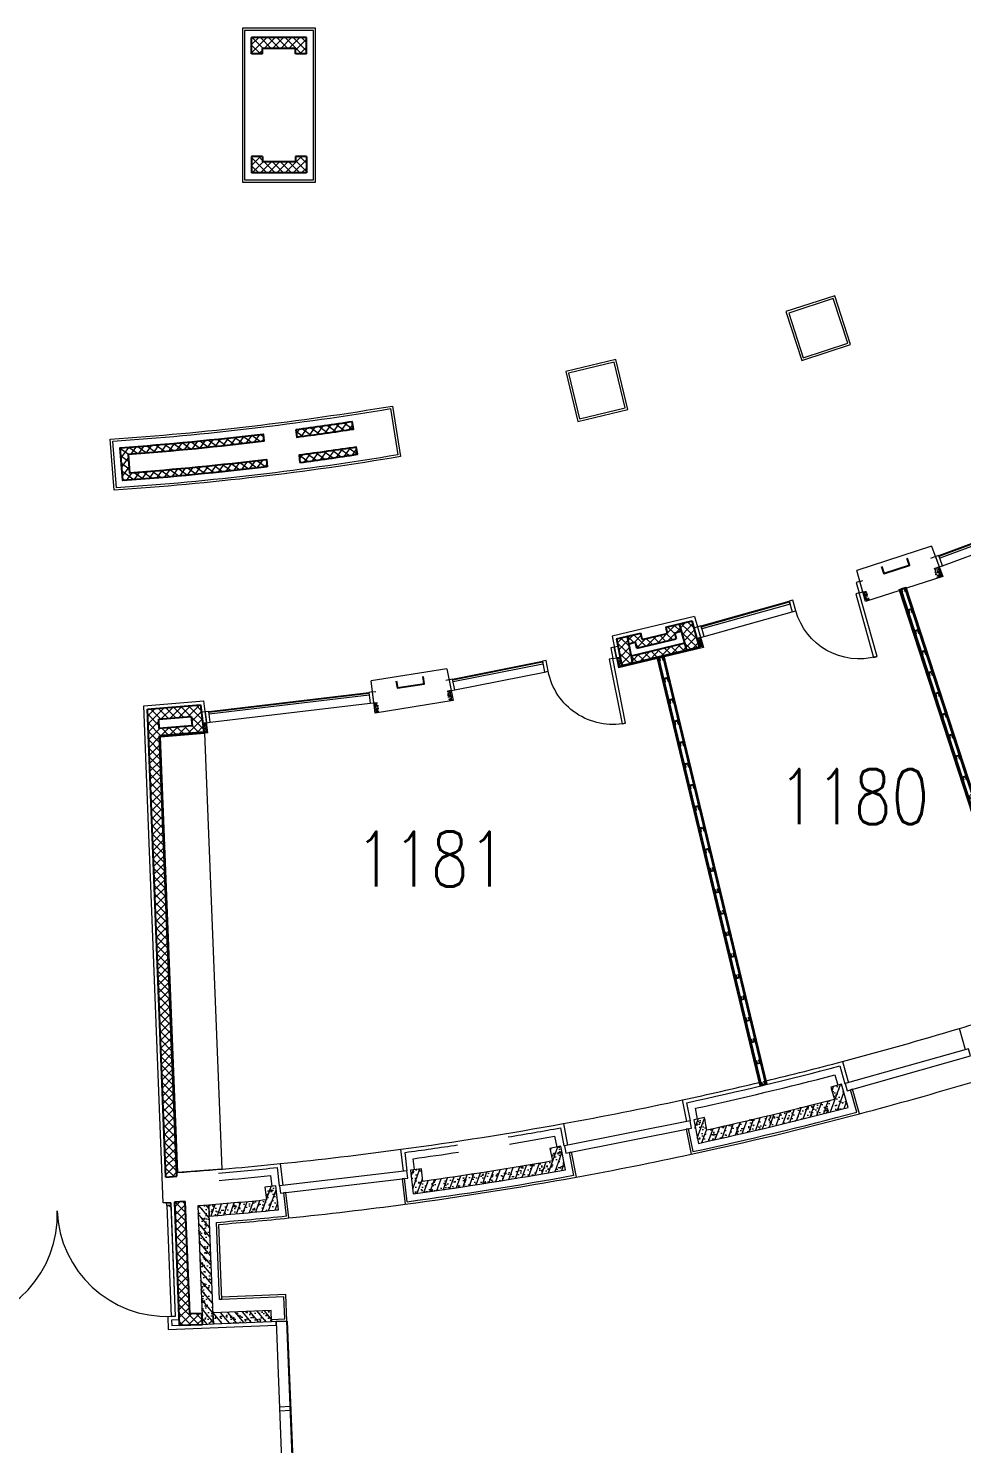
# Model space of a CAD drawing. Header units: inches. Extents: x 13084 to 220150, y 6494 to 167180.
# Drawn here: x 89693 to 102434, y 40361 to 59680 of the extents above; entities that cross this region are included whole.
import ezdxf
from ezdxf.enums import TextEntityAlignment as Align

# ---------------------------------------------------------------- set-up
doc = ezdxf.new("R2010")
doc.units = ezdxf.units.IN
doc.header["$MEASUREMENT"] = 0
for name, color, linetype, lineweight in [('Ground Floor$0$A-G23-M-Stairs-Concrete', 251, 'Continuous', 25), ('Ground Floor$0$A-G250-G-Walls-Low-Level', 8, 'Continuous', 15), ('Ground Floor$0$A-G250-G-Walls-Precast-Concrete', 7, 'Continuous', 15), ('Ground Floor$0$A-G250-M-Walls-Blockwork', 7, 'Continuous', 25), ('Ground Floor$0$A-G250-M-Walls-Plasterboard-Partition', 7, 'Continuous', 15), ('Ground Floor$0$A-G252-H-Internal-Walls', 251, 'Continuous', 9), ('Ground Floor$0$A-G262-H-Precast-Panel', 251, 'Continuous', 5), ('Ground Floor$0$A-G312-M-Metal-Cladding', 251, 'Continuous', 9), ('Ground Floor$0$A-G312-M-Wall-Cladding-Panel', 7, 'Continuous', 9), ('Ground Floor$0$A-G312-M-Wall-Finish-Plaster', 7, 'Continuous', 15), ('Ground Floor$0$A-G321-M-Window', 251, 'Continuous', 9), ('Ground Floor$0$A-G322-M-Door', 251, 'Continuous', 15), ('Ground Floor$0$A-G4-M-Furniture-Built-In', 251, 'Continuous', 9), ('Ground Floor$0$Z-Z001-S-Room-Name-Identification-250', 7, 'Continuous', 15)]:
    doc.layers.add(name, color=color, linetype=linetype, lineweight=lineweight)
doc.styles.add('Ground Floor$0$Tag-RomanS', font='romans.shx', dxfattribs={"width": 0.8})
pattern_1 = [(324.27347, (88115.22, 93629.6), (46.34843, 64.43767), []), (54.27347, (88115.22, 93629.6), (-64.43767, 46.34843), [])]
pattern_2 = [(140, (31615.24, 164129.57), (4.781726, 54.6554), [5.715, -62.865]), (85, (31615.24, 164129.57), (-57.316993, -10.572848), [4.572, -50.292]), (190.451, (31615.637, 164134.124), (-52.535006, 44.08275), [4.857, -53.427]), (136.1842, (31600, 164129.57), (12.6127, 81.323712), [8.5725, -94.2975]), (186.6356, (31601.05, 164136.35), (-74.227667, 71.22127), [7.2855, -80.1405]), (81.184, (31600, 164129.57), (-74.227535, 71.22138), [6.858, -75.438]), (111, (31603.81, 164137.19), (30.679656, 45.484464), [5.715, -62.865]), (56, (31603.81, 164137.19), (-55.25639, 18.540609), [4.572, -50.292]), (161.4514, (31606.365, 164140.98), (-24.576857, 64.024947), [4.857, -53.427]), (127.5, (31615.239, 164129.57), (-25.3665117, 0.926581), [0, -49.6824, 0, -51.054, 0, -50.4825]), (97.5, (31615.24, 164129.57), (-30.0541724, 20.045899), [0, -29.1084, 0, -48.5394, 0, -19.2405]), (57.5, (31615.239, 164112.577), (1.7186232, 40.6771786), [0, -19.05, 0, -59.436, 0, -78.867]), (47.5, (31615.24, 164104.957), (-7.627947, 44.438754), [0, -24.765, 0, -39.4716, 0, -56.007])]
pattern_3 = [(45, (31615.24, 164129.57), (-56.1266, 56.1266), []), (135, (31615.24, 164129.57), (-56.1266, -56.1266), [])]
pattern_4 = [(50, (31615.24, 164129.57), (182.18467, -15.93909), [19.05, -209.55]), (355, (31615.24, 164129.57), (-35.24283, 191.05664), [15.24, -167.64]), (100.451, (31630.42, 164128.24), (146.9425, 175.11669), [16.19, -178.09]), (46.1842, (31615.24, 164180.37), (271.07904, -42.04233), [28.575, -314.325]), (96.6356, (31637.83, 164176.87), (237.40423, 247.42556), [24.285, -267.135]), (351.184, (31615.24, 164180.37), (237.4046, 247.4251), [22.86, -251.46]), (21, (31640.64, 164167.67), (151.61488, -102.26552), [19.05, -209.55]), (326, (31640.64, 164167.67), (61.80203, 184.18797), [15.24, -167.64]), (71.4514, (31653.27, 164159.15), (213.4165, 81.92286), [16.19, -178.09]), (37.5, (31615.24, 164129.57), (3.088603, 84.55504), [0, -165.608, 0, -170.18, 0, -168.275]), (7.5, (31615.24, 164129.57), (66.81966, 100.180575), [0, -97.028, 0, -161.798, 0, -64.135]), (327.5, (31558.6, 164129.57), (135.590595, -5.728744), [0, -63.5, 0, -198.12, 0, -262.89]), (317.5, (31533.2, 164129.57), (148.12918, 25.42649), [0, -82.55, 0, -131.572, 0, -186.69])]
pattern_5 = [(70, (31615.24, 164129.57), (-74.5881, 27.14785), [])]
pattern_6 = [(130, (31615.24, 164129.57), (-60.804778, -51.021267), [])]

# ---------------------------------------------------------------- blocks, each defined once
blk = doc.blocks.new('Ground Floor$0$tag-roomname')
at = {"lineweight": 18, "ltscale": 0.01, "style": 'Ground Floor$0$Tag-RomanS', "width": 0.8}
blk.add_attdef('ROOM_NO_2', text='', height=3, dxfattribs=at).set_placement((0, 1.612), align=Align.MIDDLE_CENTER)
at = {"linetype": 'ByBlock', "lineweight": 13, "ltscale": 0.01, "style": 'Ground Floor$0$Tag-RomanS', "width": 0.8, "flags": 1}
for tag, p in [('ROOM_NAME_1', (0, -2.288)), ('AREA', (0, -5.744))]:
    blk.add_attdef(tag, text='', height=2.8, dxfattribs=at).set_placement(p, align=Align.MIDDLE_CENTER)
blk = doc.blocks.new('Ground Floor$0$FIRE DOOR 3100mm')
at = {"layer": 'Ground Floor$0$A-G322-M-Door', "linetype": 'Continuous'}
for p, q in [((-3089, -52, 0), (-3103, -52, 0)), ((-3089, -40, 0), (-3089, -52, 0)), ((-13, -41, 0), (-13, -53, 0)), ((-13, -53, 0), (1, -53, 0))]:
    blk.add_line(p, q, dxfattribs=at)
at = {"layer": 'Ground Floor$0$A-G322-M-Door'}
for p, q in [((-3103, -52, 0), (-3103, -1551, 0)), ((-3049, -40, 0), (-3089, -40, 0)), ((-3049, -40, 0), (-3049, -1551, 0)), ((-53, -41, 0), (-13, -41, 0)), ((-53, -41, 0), (-53, -1552, 0)), ((1, -53, 0), (1, -1552, 0)), ((-3049, -1551, 0), (-3103, -1551, 0)), ((-3102, -1551, 0), (-3052, -1551, 0)), ((-53, -1552, 0), (1, -1552, 0)), ((0, -1552, 0), (-50, -1552, 0))]:
    blk.add_line(p, q, dxfattribs=at)
at = {"layer": 'Ground Floor$0$A-G322-M-Door', "elevation": 0}
for points in [[(-3049, -38), (-3049, 0), (-3103, 0), (-3103, -50), (-3091, -50), (-3091, -38), (-3049, -38)], [(-53, -39), (-53, -1), (1, -1), (1, -51), (-11, -51), (-11, -39), (-53, -39)]]:
    blk.add_lwpolyline(points, dxfattribs=at)
at = {"layer": 'Ground Floor$0$A-G322-M-Door'}
for centre, start, end in [((-3051, -51, 0), 270.0847, 0.0108), ((-50, -51, 0), 179.9653, 269.8919)]:
    blk.add_arc(centre, 1501, start, end, dxfattribs=at)
blk = doc.blocks.new('Ground Floor$0$Door1-faculty offices-2300')
at = {"layer": 'Ground Floor$0$A-G321-M-Window', "elevation": 0}
blk.add_lwpolyline([(50, -65), (1300, -65), (1300, -35), (50, -35)], close=True, dxfattribs=at)
at = {"layer": 'Ground Floor$0$A-G322-M-Door'}
for p, q in [((50, 75), (1300, 75)), ((50, -75), (1300, -75))]:
    blk.add_line(p, q, dxfattribs=at)
at = {"layer": 'Ground Floor$0$A-G322-M-Door', "elevation": 0}
for points in [[(2200, 975), (2250, 975), (2250, 75), (2200, 75)], [(50, 75), (50, -75), (0, -75), (0, 75)], [(1350, 75), (1350, -75), (1300, -75), (1300, 75)], [(2300, 75), (2300, -75), (2250, -75), (2250, 75)]]:
    blk.add_lwpolyline(points, close=True, dxfattribs=at)
at = {"layer": 'Ground Floor$0$A-G322-M-Door'}
blk.add_arc((2250, 75), 900, 90, 180, dxfattribs=at)
blk = doc.blocks.new('Ground Floor$0$Part Frame3')
at = {"extrusion": (-4.90887e-13, -3.28e-13, -1)}
for p, q in [((0, 100), (6015, 100)), ((0, 0), (6015, 0))]:
    blk.add_line(p, q, dxfattribs=at)
for p, q in [((0, 100), (0, 0)), ((6015, 100), (6015, 0))]:
    blk.add_line(p, q)
at = {"extrusion": (-4.90887e-13, -2.8924e-12, -1)}
for p, q in [((0, 87), (6015, 87, 0)), ((0, 75), (6015, 75, 0)), ((6015, 25, 0), (0, 25)), ((6015, 12, 0), (0, 12))]:
    blk.add_line(p, q, dxfattribs=at)
at = {"extrusion": (-4.90887e-13, -3.28e-13, -1), "elevation": 0}
for points in [[(0, 25), (0, 75), (-50, 75), (-50, 65), (-10, 65), (-10, 35), (-50, 35), (-50, 25)], [(-300, 25), (-300, 75), (-350, 75), (-350, 65), (-310, 65), (-310, 35), (-350, 35), (-350, 25)], [(-600, 25), (-600, 75), (-650, 75), (-650, 65), (-610, 65), (-610, 35), (-650, 35), (-650, 25)], [(-900, 25), (-900, 75), (-950, 75), (-950, 65), (-910, 65), (-910, 35), (-950, 35), (-950, 25)], [(-1200, 25), (-1200, 75), (-1250, 75), (-1250, 65), (-1210, 65), (-1210, 35), (-1250, 35), (-1250, 25)], [(-1500, 25), (-1500, 75), (-1550, 75), (-1550, 65), (-1510, 65), (-1510, 35), (-1550, 35), (-1550, 25)], [(-1800, 25), (-1800, 75), (-1850, 75), (-1850, 65), (-1810, 65), (-1810, 35), (-1850, 35), (-1850, 25)], [(-2100, 25), (-2100, 75), (-2150, 75), (-2150, 65), (-2110, 65), (-2110, 35), (-2150, 35), (-2150, 25)], [(-2400, 25), (-2400, 75), (-2450, 75), (-2450, 65), (-2410, 65), (-2410, 35), (-2450, 35), (-2450, 25)], [(-2700, 25), (-2700, 75), (-2750, 75), (-2750, 65), (-2710, 65), (-2710, 35), (-2750, 35), (-2750, 25)], [(-3000, 25), (-3000, 75), (-3050, 75), (-3050, 65), (-3010, 65), (-3010, 35), (-3050, 35), (-3050, 25)]]:
    blk.add_lwpolyline(points, close=True, dxfattribs=at)
at = {"extrusion": (4.90887e-13, -3.28e-13, -1), "elevation": 0}
for points in [[(-3315, 25), (-3315, 75), (-3265, 75), (-3265, 65), (-3305, 65), (-3305, 35), (-3265, 35), (-3265, 25)], [(-3615, 25), (-3615, 75), (-3565, 75), (-3565, 65), (-3605, 65), (-3605, 35), (-3565, 35), (-3565, 25)], [(-3915, 25), (-3915, 75), (-3865, 75), (-3865, 65), (-3905, 65), (-3905, 35), (-3865, 35), (-3865, 25)], [(-4215, 25), (-4215, 75), (-4165, 75), (-4165, 65), (-4205, 65), (-4205, 35), (-4165, 35), (-4165, 25)], [(-4515, 25), (-4515, 75), (-4465, 75), (-4465, 65), (-4505, 65), (-4505, 35), (-4465, 35), (-4465, 25)], [(-4815, 25), (-4815, 75), (-4765, 75), (-4765, 65), (-4805, 65), (-4805, 35), (-4765, 35), (-4765, 25)], [(-5115, 25), (-5115, 75), (-5065, 75), (-5065, 65), (-5105, 65), (-5105, 35), (-5065, 35), (-5065, 25)], [(-5415, 25), (-5415, 75), (-5365, 75), (-5365, 65), (-5405, 65), (-5405, 35), (-5365, 35), (-5365, 25)], [(-5715, 25), (-5715, 75), (-5665, 75), (-5665, 65), (-5705, 65), (-5705, 35), (-5665, 35), (-5665, 25)], [(-6015, 25), (-6015, 75), (-5965, 75), (-5965, 65), (-6005, 65), (-6005, 35), (-5965, 35), (-5965, 25)]]:
    blk.add_lwpolyline(points, close=True, dxfattribs=at)
blk = doc.blocks.new('Ground Floor$0$Part Frame4')
for p, q in [((0, 100), (6016, 100, 0)), ((0, 100), (0, 0)), ((0, 87), (6016, 87)), ((0, 75), (6016, 75)), ((6016, 25), (0, 25)), ((6016, 13), (0, 13)), ((0, 0), (6016, 0, 0)), ((6016, 100, 0), (6016, 0, 0))]:
    blk.add_line(p, q)
at = {"elevation": 0}
for points in [[(0, 25), (0, 75), (50, 75), (50, 65), (10, 65), (10, 35), (50, 35), (50, 25)], [(300, 25), (300, 75), (350, 75), (350, 65), (310, 65), (310, 35), (350, 35), (350, 25)], [(600, 25), (600, 75), (650, 75), (650, 65), (610, 65), (610, 35), (650, 35), (650, 25)], [(900, 25), (900, 75), (950, 75), (950, 65), (910, 65), (910, 35), (950, 35), (950, 25)], [(1200, 25), (1200, 75), (1250, 75), (1250, 65), (1210, 65), (1210, 35), (1250, 35), (1250, 25)], [(1500, 25), (1500, 75), (1550, 75), (1550, 65), (1510, 65), (1510, 35), (1550, 35), (1550, 25)], [(1800, 25), (1800, 75), (1850, 75), (1850, 65), (1810, 65), (1810, 35), (1850, 35), (1850, 25)], [(2100, 25), (2100, 75), (2150, 75), (2150, 65), (2110, 65), (2110, 35), (2150, 35), (2150, 25)], [(2400, 25), (2400, 75), (2450, 75), (2450, 65), (2410, 65), (2410, 35), (2450, 35), (2450, 25)], [(2700, 25), (2700, 75), (2750, 75), (2750, 65), (2710, 65), (2710, 35), (2750, 35), (2750, 25)], [(3000, 25), (3000, 75), (3050, 75), (3050, 65), (3010, 65), (3010, 35), (3050, 35), (3050, 25)], [(3316, 25), (3316, 75), (3266, 75), (3266, 65), (3306, 65), (3306, 35), (3266, 35), (3266, 25)], [(3616, 25), (3616, 75), (3566, 75), (3566, 65), (3606, 65), (3606, 35), (3566, 35), (3566, 25)], [(3916, 25), (3916, 75), (3866, 75), (3866, 65), (3906, 65), (3906, 35), (3866, 35), (3866, 25)], [(4216, 25), (4216, 75), (4166, 75), (4166, 65), (4206, 65), (4206, 35), (4166, 35), (4166, 25)], [(4516, 25), (4516, 75), (4466, 75), (4466, 65), (4506, 65), (4506, 35), (4466, 35), (4466, 25)], [(4816, 25), (4816, 75), (4766, 75), (4766, 65), (4806, 65), (4806, 35), (4766, 35), (4766, 25)], [(5116, 25), (5116, 75), (5066, 75), (5066, 65), (5106, 65), (5106, 35), (5066, 35), (5066, 25)], [(5416, 25), (5416, 75), (5366, 75), (5366, 65), (5406, 65), (5406, 35), (5366, 35), (5366, 25)], [(5716, 25), (5716, 75), (5666, 75), (5666, 65), (5706, 65), (5706, 35), (5666, 35), (5666, 25)], [(6016, 25), (6016, 75), (5966, 75), (5966, 65), (6006, 65), (6006, 35), (5966, 35), (5966, 25)]]:
    blk.add_lwpolyline(points, close=True, dxfattribs=at)

msp = doc.modelspace()

# ---------------------------------------------------------------- hatches: boundary and pattern name
at = {"layer": 'Ground Floor$0$A-G252-H-Internal-Walls'}
h = msp.add_hatch(dxfattribs=at)
h.set_pattern_fill('ANSI37', color=256, scale=25, style=0)
h.set_pattern_definition(pattern_3)
h.paths.add_polyline_path([(93340, 59405), (93340, 59330), (93490, 59330), (93490, 59555), (92740, 59555), (92740, 59330), (92890, 59330), (92890, 59405)])
h = msp.add_hatch(dxfattribs=at)
h.set_pattern_fill('ANSI37', color=256, scale=25, style=0)
h.set_pattern_definition([(315, (31615.24, -46870.43), (-56.1266, -56.1266), []), (225, (31615.24, -46870.43), (-56.1266, 56.1266), [])])
h.paths.add_polyline_path([(92890, 57855), (92890, 57930), (92740, 57930), (92740, 57705), (93490, 57705), (93490, 57930), (93340, 57930), (93340, 57855)])
h = msp.add_hatch(dxfattribs=at)
h.set_pattern_fill('ANSI37', color=256, scale=25, style=0)
h.set_pattern_definition(pattern_1)
edge = h.paths.add_edge_path()
edge.add_line((93344, 54199), (93357, 54100))
edge.add_arc((88115, 93630), 39876, 277.5531, 278.6767)
edge.add_line((94131, 54210), (94115, 54309))
edge.add_arc((88115, 93630), 39776, 277.5539, 278.6759, ccw=False)
h = msp.add_hatch(dxfattribs=at)
h.set_pattern_fill('ANSI37', color=256, scale=25, style=0)
h.set_pattern_definition(pattern_1)
edge = h.paths.add_edge_path()
edge.add_arc((88115, 93630), 40226, 274.0869, 276.9093, ccw=False)
edge.add_line((90982, 53506), (90947, 53955))
edge.add_arc((88115, 93630), 39776, 274.0823, 276.9057)
edge.add_line((92898, 54142), (92910, 54043))
edge.add_arc((88115, 93630), 39876, 274.227, 276.9065, ccw=False)
edge.add_line((91054, 53862), (91074, 53613))
edge.add_arc((88115, 93630), 40126, 274.2287, 276.9085)
edge.add_line((92942, 53795), (92954, 53696))
h = msp.add_hatch(dxfattribs=at)
h.set_pattern_fill('ANSI37', color=256, scale=25, style=0)
h.set_pattern_definition(pattern_1)
edge = h.paths.add_edge_path()
edge.add_arc((88115, 93630), 40226, 277.5503, 278.6795)
edge.add_line((94186, 53865), (94170, 53963))
edge.add_arc((88115, 93630), 40126, 277.5511, 278.6787, ccw=False)
edge.add_line((93388, 53852), (93401, 53753))
h = msp.add_hatch(dxfattribs=at)
h.set_pattern_fill('AR-CONC', color=256, scale=0.3, angle=90, style=0)
h.set_pattern_definition(pattern_2)
h.paths.add_polyline_path([(102116, 52324), (102054, 52301), (102091, 52185), (102159, 52207)])
h = msp.add_hatch(dxfattribs=at)
h.set_pattern_fill('AR-CONC', color=256, scale=0.3, angle=90, style=0)
h.set_pattern_definition(pattern_2)
h.paths.add_polyline_path([(101132, 51999), (101098, 51990), (101131, 51873), (101169, 51885)])
h = msp.add_hatch(dxfattribs=at)
h.set_pattern_fill('ANSI37', color=256, scale=25, angle=91.0021, style=0)
h.set_pattern_definition([(136.00213, (9644.76, 48850.54), (-55.13639, -57.099645), []), (226.00213, (9644.76, 48850.54), (57.099645, -55.13639), [])])
h.paths.add_polyline_path([(98394, 51506), (98415, 51419), (98074, 51337), (98053, 51425), (97867, 51380), (97887, 51280, 0.00055), (97980, 51301), (98001, 51217), (98535, 51345), (98515, 51429, 0.000549), (98608, 51452), (98580, 51551)])
h.paths.add_polyline_path([(97921, 51110), (97940, 51012), (98682, 51190), (98655, 51286)])
h.paths.add_polyline_path([(98753, 51593), (98580, 51551), (98682, 51190), (98855, 51231)])
h.paths.add_polyline_path([(97867, 51380), (97721, 51345), (97794, 50977), (97940, 51012)])
h = msp.add_hatch(dxfattribs=at)
h.set_pattern_fill('AR-CONC', color=256, scale=0.3, angle=90, style=0)
h.set_pattern_definition(pattern_2)
h.paths.add_polyline_path([(98855, 51359), (98822, 51350), (98855, 51231), (98889, 51240)])
h = msp.add_hatch(dxfattribs=at)
h.set_pattern_fill('AR-CONC', color=256, scale=0.3, angle=90, style=0)
h.set_pattern_definition(pattern_2)
h.paths.add_polyline_path([(97770, 51097), (97736, 51091), (97760, 50969), (97794, 50977)])
h = msp.add_hatch(dxfattribs=at)
h.set_pattern_fill('AR-CONC', color=256, scale=0.3, angle=90, style=0)
h.set_pattern_definition(pattern_2)
h.paths.add_polyline_path([(95450, 50638), (95417, 50631), (95436, 50509), (95475, 50515)])
h = msp.add_hatch(dxfattribs=at)
h.set_pattern_fill('ANSI37', color=256, scale=25, style=0)
h.set_pattern_definition(pattern_3)
h.paths.add_polyline_path([(92045, 50446), (91320, 50386), (91571, 43998), (91720, 44010), (91484, 50022), (92091, 50073)])
h.paths.add_polyline_path([(91929, 50160), (91480, 50122), (91475, 50248), (91914, 50284)], flags=16)
h = msp.add_hatch(dxfattribs=at)
h.set_pattern_fill('AR-CONC', color=256, scale=0.3, angle=90, style=0)
h.set_pattern_definition(pattern_2)
h.paths.add_polyline_path([(94459, 50479), (94424, 50475), (94439, 50351), (94478, 50357)])
h = msp.add_hatch(dxfattribs=at)
h.set_pattern_fill('AR-CONC', color=256, scale=0.3, angle=90, style=0)
h.set_pattern_definition(pattern_2)
h.paths.add_polyline_path([(92111, 50200), (92076, 50196), (92091, 50073), (92126, 50076)])
h = msp.add_hatch(dxfattribs=at)
h.set_pattern_fill('ANSI37', color=256, scale=25, style=0)
h.set_pattern_definition(pattern_3)
h.paths.add_polyline_path([(91836, 43668), (91687, 43656), (91753, 41977), (92069, 41989), (92063, 42139), (91897, 42133)])
at = {"layer": 'Ground Floor$0$A-G262-H-Precast-Panel'}
h = msp.add_hatch(dxfattribs=at)
h.set_pattern_fill('AR-CONC', color=256, style=0)
h.set_pattern_definition(pattern_4)
edge = h.paths.add_edge_path()
edge.add_arc((88115, 93630), 50325, 282.3032, 284.6968)
edge.add_line((100883, 44951), (100794, 45267))
edge.add_line((100794, 45267), (100649, 45226))
edge.add_line((100649, 45226), (100697, 45058))
edge.add_arc((88115, 93630), 50175, 282.4776, 284.5223, ccw=False)
edge.add_line((98956, 44640), (98922, 44811))
edge.add_line((98922, 44811), (98775, 44779))
edge.add_line((98775, 44779), (98839, 44460))
h = msp.add_hatch(dxfattribs=at)
h.set_pattern_fill('ANSI31', color=256, scale=25, angle=25, style=0)
h.set_pattern_definition(pattern_5)
edge = h.paths.add_edge_path()
edge.add_arc((88115, 93630), 50325, 282.3032, 284.6968)
edge.add_line((100883, 44951), (100794, 45267))
edge.add_line((100794, 45267), (100649, 45226))
edge.add_line((100649, 45226), (100697, 45058))
edge.add_arc((88115, 93630), 50175, 282.4776, 284.5223, ccw=False)
edge.add_line((98956, 44640), (98922, 44811))
edge.add_line((98922, 44811), (98775, 44779))
edge.add_line((98775, 44779), (98839, 44460))
h = msp.add_hatch(dxfattribs=at)
h.set_pattern_fill('AR-CONC', color=256, style=0)
h.set_pattern_definition(pattern_4)
edge = h.paths.add_edge_path()
edge.add_line((95079, 43940), (95058, 44114))
edge.add_line((95058, 44114), (94910, 44093))
edge.add_line((94910, 44093), (94948, 43771))
edge.add_arc((88115, 93630), 50325, 277.8032, 280.1968)
edge.add_line((97024, 44099), (96960, 44421))
edge.add_line((96960, 44421), (96813, 44392))
edge.add_line((96813, 44392), (96847, 44220))
edge.add_arc((88115, 93630), 50175, 277.9776, 280.0223, ccw=False)
h = msp.add_hatch(dxfattribs=at)
h.set_pattern_fill('ANSI31', color=256, scale=25, angle=25, style=0)
h.set_pattern_definition(pattern_5)
edge = h.paths.add_edge_path()
edge.add_line((95079, 43940), (95058, 44114))
edge.add_line((95058, 44114), (94910, 44093))
edge.add_line((94910, 44093), (94948, 43771))
edge.add_arc((88115, 93630), 50325, 277.8032, 280.1968)
edge.add_line((97024, 44099), (96960, 44421))
edge.add_line((96960, 44421), (96813, 44392))
edge.add_line((96813, 44392), (96847, 44220))
edge.add_arc((88115, 93630), 50175, 277.9776, 280.0223, ccw=False)
h = msp.add_hatch(dxfattribs=at)
h.set_pattern_fill('AR-CONC', color=256, style=0)
h.set_pattern_definition(pattern_4)
edge = h.paths.add_edge_path()
edge.add_line((92155, 43617), (92161, 43467))
edge.add_arc((88110, 93702), 50397, 274.6096, 275.6932)
edge.add_line((93110, 43553), (93071, 43879))
edge.add_line((93071, 43879), (92923, 43861))
edge.add_line((92923, 43861), (92944, 43687))
edge.add_arc((88116, 93630), 50175, 274.6168, 275.5214, ccw=False)
h = msp.add_hatch(dxfattribs=at)
h.set_pattern_fill('ANSI31', color=256, scale=25, angle=25, style=0)
h.set_pattern_definition(pattern_5)
edge = h.paths.add_edge_path()
edge.add_line((92155, 43617), (92161, 43467))
edge.add_arc((88110, 93702), 50397, 274.6096, 275.6932)
edge.add_line((93110, 43553), (93071, 43879))
edge.add_line((93071, 43879), (92923, 43861))
edge.add_line((92923, 43861), (92944, 43687))
edge.add_arc((88116, 93630), 50175, 274.6168, 275.5214, ccw=False)
h = msp.add_hatch(dxfattribs=at)
h.set_pattern_fill('AR-CONC', color=256, style=0)
h.set_pattern_definition(pattern_4)
edge = h.paths.add_edge_path()
edge.add_line((92069, 41989), (92219, 41995))
edge.add_line((92219, 41995), (92155, 43617))
edge.add_line((92155, 43617), (92005, 43606))
edge.add_line((92005, 43606), (92069, 41989))
h = msp.add_hatch(dxfattribs=at)
h.set_pattern_fill('ANSI31', color=256, scale=25, angle=85, style=0)
h.set_pattern_definition(pattern_6)
edge = h.paths.add_edge_path()
edge.add_line((92069, 41989), (92219, 41995))
edge.add_line((92219, 41995), (92155, 43617))
edge.add_line((92155, 43617), (92005, 43606))
edge.add_line((92005, 43606), (92069, 41989))
h = msp.add_hatch(dxfattribs=at)
h.set_pattern_fill('AR-CONC', color=256, style=0)
h.set_pattern_definition(pattern_4)
h.paths.add_polyline_path([(92219, 41995), (93010, 42027), (93004, 42177), (92213, 42145)])
h = msp.add_hatch(dxfattribs=at)
h.set_pattern_fill('ANSI31', color=256, scale=25, angle=85, style=0)
h.set_pattern_definition(pattern_6)
h.paths.add_polyline_path([(92219, 41995), (93010, 42027), (93004, 42177), (92213, 42145)])

# ---------------------------------------------------------------- linework, layer by layer
at = {"layer": 'Ground Floor$0$A-G23-M-Stairs-Concrete'}
msp.add_line((93224, 42035, 0), (93410, 37308, 0), dxfattribs=at)
at = {"layer": 'Ground Floor$0$A-G250-G-Walls-Low-Level'}
for centre, radius, start, end in [((88077, 93760), 49835, 284.797, 286.7056), ((88115, 93630), 50450, 284.8414, 286.6586), ((88088, 93762), 49835, 280.297, 282.2056), ((88098, 93764), 49835, 275.797, 277.7056), ((88115, 93630), 50450, 280.3414, 282.1586), ((88115, 93630), 50450, 275.8414, 277.6586)]:
    msp.add_arc(centre, radius, start, end, dxfattribs=at)
at = {"layer": 'Ground Floor$0$A-G250-G-Walls-Precast-Concrete'}
for points in [[(98839, 44460, 0.010445), (100883, 44951), (100794, 45267), (100649, 45226), (100697, 45058, -0.008922), (98956, 44640), (98922, 44811), (98775, 44779)], [(95079, 43940), (95058, 44114), (94910, 44093), (94948, 43771, 0.010445), (97024, 44099), (96960, 44421), (96813, 44392), (96847, 44220, -0.008922)], [(92155, 43617), (92161, 43467, 0.004728), (93110, 43553), (93071, 43879), (92923, 43861), (92944, 43687, -0.003947)]]:
    msp.add_lwpolyline(points, format="xyb", close=True, dxfattribs=at)
at = {"layer": 'Ground Floor$0$A-G250-G-Walls-Precast-Concrete', "elevation": 0}
msp.add_lwpolyline([(92069, 41989), (92219, 41995), (92155, 43617), (92005, 43606), (92069, 41989)], dxfattribs=at)
at = {"layer": 'Ground Floor$0$A-G250-G-Walls-Precast-Concrete'}
msp.add_lwpolyline([(92219, 41995), (93014, 42027), (93008, 42177), (92213, 42145)], close=True, dxfattribs=at)
at = {"layer": 'Ground Floor$0$A-G250-M-Walls-Blockwork'}
for p, q in [((93490, 59555, 0), (92740, 59555, 0)), ((92740, 59330, 0), (92740, 59555, 0)), ((93490, 59330, 0), (93490, 59555, 0)), ((92890, 59330, 0), (92740, 59330, 0)), ((92890, 59330, 0), (92890, 59405, 0)), ((93340, 59405, 0), (92890, 59405, 0)), ((93340, 59330, 0), (93340, 59405, 0)), ((93490, 59330, 0), (93340, 59330, 0)), ((92740, 57930, 0), (92740, 57705, 0)), ((92890, 57930, 0), (92740, 57930, 0)), ((92890, 57930, 0), (92890, 57855, 0)), ((93340, 57855, 0), (92890, 57855, 0)), ((93340, 57930, 0), (93340, 57855, 0)), ((93490, 57930, 0), (93340, 57930, 0)), ((93490, 57930, 0), (93490, 57705, 0)), ((93490, 57705, 0), (92740, 57705, 0)), ((98394, 51506, 0), (98753, 51593, 0)), ((98855, 51231, 0), (98753, 51593, 0)), ((97721, 51345, 0), (98053, 51425, 0)), ((98074, 51337, 0), (98053, 51425, 0)), ((98074, 51337, 0), (98415, 51419)), ((98394, 51506, 0), (98415, 51419, 0)), ((98515, 51429, 0), (98535, 51345, 0)), ((98682, 51190, 0), (98580, 51551, 0)), ((97721, 51345, 0), (97794, 50977, 0)), ((98855, 51231, 0), (97794, 50977, 0)), ((97867, 51380, 0), (97940, 51012, 0)), ((98655, 51286, 0), (97921, 51110, 0)), ((98001, 51217, 0), (97980, 51301, 0)), ((98001, 51217, 0), (98535, 51345)), ((91320, 50386), (92045, 50446, 0)), ((92045, 50446, 0), (92091, 50073, 0)), ((91571, 43998, 0), (91320, 50386, 0)), ((91476, 50248, 0), (91914, 50284, 0)), ((91481, 50122, 0), (91476, 50248, 0)), ((91914, 50284, 0), (91929, 50160, 0)), ((91929, 50160, 0), (91481, 50122, 0)), ((92091, 50073, 0), (91485, 50022, 0)), ((91721, 44010, 0), (91485, 50022, 0)), ((91571, 43998, 0), (91720, 44010, 0)), ((91836, 43668, 0), (91687, 43656, 0)), ((91897, 42133, 0), (91836, 43668, 0)), ((91687, 43656, 0), (91753, 41977, 0)), ((92063, 42139, 0), (91897, 42133, 0)), ((92069, 41989), (92063, 42139, 0)), ((91753, 41977, 0), (92069, 41989, 0))]:
    msp.add_line(p, q, dxfattribs=at)
for points in [[(93344, 54199), (93357, 54100, 0.004903), (94131, 54210), (94115, 54309, -0.004896)], [(92954, 53696, -0.012316), (90982, 53506), (90947, 53955, 0.01232), (92898, 54142), (92910, 54043, -0.011692), (91054, 53862), (91074, 53613, 0.011694), (92942, 53795)], [(93401, 53753, 0.004927), (94186, 53865), (94170, 53963, -0.00492), (93388, 53852)]]:
    msp.add_lwpolyline(points, format="xyb", close=True, dxfattribs=at)
for points in [[(101338, 52335), (101369, 52239), (101721, 52354), (101690, 52449)], [(94716, 50774), (94731, 50676), (95097, 50734), (95081, 50832)]]:
    msp.add_lwpolyline(points, dxfattribs=at)
for start, end in [(283.8463, 283.9722), (282.9951, 283.1212)]:
    msp.add_arc((88114, 93629, 0), 43463, start, end, dxfattribs=at)
at = {"layer": 'Ground Floor$0$A-G312-M-Metal-Cladding'}
for p, q in [((93210, 42395, 0), (92331, 42360, 0)), ((92331, 42360, 0), (92333, 42330)), ((93181, 42364, 0), (92333, 42330, 0)), ((93193, 42064, 0), (93181, 42364, 0)), ((93224, 42035, 0), (93210, 42395, 0)), ((93013, 42057), (93193, 42064, 0)), ((93013, 42057), (93014, 42027)), ((93014, 42027), (93224, 42035, 0))]:
    msp.add_line(p, q, dxfattribs=at)
at = {"layer": 'Ground Floor$0$A-G312-M-Wall-Cladding-Panel'}
for p, q in [((100943, 45200), (100914, 45191)), ((101001, 44884), (100914, 45191)), ((101038, 44863), (100943, 45200)), ((98702, 44660), (98673, 44655)), ((98673, 44655), (98741, 44311)), ((98702, 44660), (98764, 44347)), ((97074, 44337), (97103, 44342)), ((97074, 44337), (97136, 44023)), ((97103, 44342), (97172, 43999)), ((94827, 43981), (94798, 43977)), ((94798, 43977), (94839, 43630)), ((94865, 43663), (94827, 43981)), ((93209, 43789), (93179, 43786)), ((93216, 43468), (93179, 43786)), ((93250, 43442), (93209, 43789)), ((92303, 42329), (92261, 43380)), ((92333, 42330), (92292, 43353)), ((92333, 42330, 0), (92303, 42329, 0))]:
    msp.add_line(p, q, dxfattribs=at)
at = {"layer": 'Ground Floor$0$A-G312-M-Wall-Cladding-Panel', "elevation": 0}
for points in [[(93615, 59680), (92615, 59680), (92615, 57580), (93615, 57580)], [(93585, 59650), (92645, 59650), (92645, 57610), (93585, 57610)]]:
    msp.add_lwpolyline(points, close=True, dxfattribs=at)
at = {"layer": 'Ground Floor$0$A-G312-M-Wall-Cladding-Panel'}
for points in [[(100701, 56028), (100035, 55812), (100251, 55146), (100917, 55363)], [(100681, 55991), (100073, 55793), (100270, 55184), (100879, 55382)], [(97712, 55157), (97031, 54993), (97194, 54313), (97875, 54476)], [(97689, 55121), (97067, 54971), (97217, 54349), (97839, 54498)]]:
    msp.add_lwpolyline(points, close=True, dxfattribs=at)
msp.add_lwpolyline([(94773, 53833, -0.02438), (90867, 53374), (90812, 54071, 0.024463), (94663, 54524), (94773, 53833)], format="xyb", dxfattribs=at)
msp.add_lwpolyline([(94739, 53857, -0.024011), (90895, 53406), (90845, 54044, 0.024081), (94638, 54489)], format="xyb", close=True, dxfattribs=at)
for radius, start, end in [(50450, 282.1586, 284.8414), (50420, 282.1932, 284.8068), (50450, 277.6586, 280.3414), (50420, 277.6932, 280.3068), (50420, 274.7167, 275.8068), (50450, 274.7494, 275.8414)]:
    msp.add_arc((88115, 93630), radius, start, end, dxfattribs=at)
at = {"layer": 'Ground Floor$0$A-G312-M-Wall-Finish-Plaster'}
for p, q in [((102022, 52610, 0), (101001, 52278, 0)), ((102022, 52610, 0), (102175, 52197, 0)), ((102078, 52470, 0), (102007, 52444, 0)), ((101121, 51854), (101001, 52278, 0)), ((102175, 52197), (101682, 52037)), ((102130, 52329, 0), (102054, 52301, 0)), ((102155, 52206, 0), (102091, 52185)), ((102112, 52323, 0), (102155, 52206, 0)), ((101043, 52130), (101085, 52142)), ((101084, 51986), (101132, 51999)), ((101131, 51873), (101098, 51990)), ((101587, 52006), (101121, 51854)), ((101169, 51885), (101131, 51873)), ((98788, 51652, 0), (97663, 51382)), ((98788, 51652, 0), (98907, 51228, 0)), ((98829, 51508, 0), (98781, 51494, 0)), ((97663, 51382), (97748, 50950, 0)), ((97692, 51235), (97741, 51245, 0)), ((98907, 51228, 0), (98377, 51101, 0)), ((98869, 51363, 0), (98822, 51350, 0)), ((98855, 51359, 0), (98889, 51240, 0)), ((98889, 51240, 0), (98855, 51231, 0)), ((97721, 51088), (97770, 51097)), ((97736, 51091), (97760, 50969, 0)), ((98280, 51078, 0), (97748, 50950, 0)), ((95407, 50935, 0), (94374, 50771, 0)), ((95407, 50935, 0), (95492, 50503, 0)), ((97794, 50977), (97760, 50969)), ((94426, 50334, 0), (94374, 50771, 0)), ((94391, 50622, 0), (94435, 50627, 0)), ((95436, 50788, 0), (95393, 50779, 0)), ((95465, 50640, 0), (95417, 50631, 0)), ((95475, 50515, 0), (95450, 50638)), ((91269, 50432, 0), (92090, 50499, 0)), ((91535, 43646, 0), (91269, 50432, 0)), ((92142, 50062), (92090, 50499, 0)), ((94409, 50473, 0), (94459, 50479, 0)), ((94424, 50475, 0), (94439, 50351, 0)), ((95492, 50503), (94426, 50334, 0)), ((95436, 50509), (95475, 50515)), ((92108, 50350, 0), (92057, 50344, 0)), ((94439, 50351, 0), (94478, 50357)), ((92142, 50062), (91499, 50008)), ((92125, 50201, 0), (92076, 50196, 0)), ((92126, 50076, 0), (92091, 50073)), ((92111, 50200, 0), (92126, 50076, 0)), ((91734, 44062), (91499, 50008, 0)), ((96996, 44729), (97054, 44435)), ((94816, 44080), (94780, 44379)), ((93132, 44183), (93167, 43885)), ((94865, 44086), (94860, 44085)), ((93122, 43880), (93117, 43879))]:
    msp.add_line(p, q, dxfattribs=at)
at = {"layer": 'Ground Floor$0$A-G312-M-Wall-Finish-Plaster', "ltscale": 0.02}
for p, q in [((91637, 43650), (91535, 43646, 0)), ((91637, 43650), (91698, 42098)), ((91698, 42098), (91596, 42094, 0)), ((91596, 42094, 0), (91603, 41921, 0)), ((91603, 41921, 0), (93076, 41979, 0)), ((91750, 42050, 0), (91648, 42046)), ((91648, 42046, 0), (91651, 41973, 0)), ((91651, 41973, 0), (91753, 41977)), ((93076, 41979, 0), (93074, 42029, 0))]:
    msp.add_line(p, q, dxfattribs=at)
at = {"layer": 'Ground Floor$0$A-G312-M-Wall-Finish-Plaster'}
for points in [[(102484, 45738), (102403, 46028, 0.005383), (103426, 46347, 0.005282)], [(98732, 44768), (98683, 45015, 0.010775), (100770, 45516), (100839, 45274), (100843, 45275)], [(99766, 45314, 0.005383), (100805, 45577), (100887, 45288)], [(98683, 44759), (98624, 45053, 0.005383), (99669, 45291, 0.005282)], [(98829, 44791), (98800, 44938, 0.009791), (100701, 45394), (100741, 45252)], [(96244, 44548, 0.00363), (96956, 44671), (97005, 44425)], [(94865, 44086), (94836, 44336, 0.003632), (95552, 44439, 0.003632)], [(96260, 44449, 0.003138), (96877, 44556), (96906, 44410)], [(94964, 44101), (94947, 44250, 0.00314), (95567, 44340)], [(92289, 44055, 0.004024), (93088, 44129), (93117, 43879)], [(92298, 43955, 0.003532), (93000, 44019), (93018, 43872)]]:
    msp.add_lwpolyline(points, format="xyb", dxfattribs=at)
for points in [[(98732, 44768), (98727, 44767)], [(97010, 44426), (97005, 44425)]]:
    msp.add_lwpolyline(points, dxfattribs=at)
for centre, start, end in [((88104, 93703), 277.7078, 280.2902), ((88110, 93703), 274.1754, 275.7902)]:
    msp.add_arc(centre, 49774, start, end, dxfattribs=at)
at = {"layer": 'Ground Floor$0$A-G321-M-Window', "elevation": 0}
for points in [[(92158, 50346), (94343, 50606), (94347, 50577), (92162, 50317)], [(93074, 42029), (93260, 37303), (93410, 37309), (93224, 42035)]]:
    msp.add_lwpolyline(points, close=True, dxfattribs=at)
at = {"layer": 'Ground Floor$0$A-G321-M-Window'}
for points in [[(102528, 45750), (100843, 45275), (100871, 45179), (102555, 45654)], [(98727, 44767), (97010, 44426), (97030, 44328), (98746, 44669)], [(94860, 44085), (93122, 43880), (93134, 43780), (94872, 43986)], [(93120, 40860), (93122, 40810), (93272, 40816), (93270, 40866)]]:
    msp.add_lwpolyline(points, close=True, dxfattribs=at)
at = {"layer": 'Ground Floor$0$A-G322-M-Door'}
for p, q in [((92157, 50356, 0), (94342, 50616, 0)), ((92175, 50207, 0), (94360, 50467, 0))]:
    msp.add_line(p, q, dxfattribs=at)
at = {"layer": 'Ground Floor$0$A-G322-M-Door', "elevation": 0}
for points in [[(94409, 50473), (94391, 50622), (94342, 50616), (94360, 50467)], [(92175, 50207), (92157, 50356), (92108, 50350), (92125, 50201)]]:
    msp.add_lwpolyline(points, close=True, dxfattribs=at)
at = {"layer": 'Ground Floor$0$A-G4-M-Furniture-Built-In', "elevation": 0}
msp.add_lwpolyline([(92097, 50058), (92333, 44109), (91734, 44062), (91499, 50008)], close=True, dxfattribs=at)

# ---------------------------------------------------------------- block references
at = {"layer": 'Ground Floor$0$A-G250-M-Walls-Plasterboard-Partition', "rotation": 108.000000000197}
msp.add_blockref('Ground Floor$0$Part Frame3', (103536, 46330), dxfattribs=at)
at = {"layer": 'Ground Floor$0$A-G250-M-Walls-Plasterboard-Partition', "extrusion": (4.33533e-13, -4.00754e-13, -1), "xscale": -1, "rotation": 256.4999999994794}
msp.add_blockref('Ground Floor$0$Part Frame4', (-99778, 45266, 0), dxfattribs=at)
at = {"layer": 'Ground Floor$0$A-G322-M-Door', "xscale": -1}
for p, rotation in [((102100, 52398, 0), 200.2577122333835), ((98849, 51436, 0), 195.7005774331079), ((95450, 50714, 0), 191.212976090174)]:
    msp.add_blockref('Ground Floor$0$Door1-faculty offices-2300', p, dxfattribs=dict(at, rotation=rotation))
at = {"layer": 'Ground Floor$0$A-G322-M-Door', "rotation": 2.250093594919446}
msp.add_blockref('Ground Floor$0$FIRE DOOR 3100mm', (91634, 43651, 0), dxfattribs=at)
at = {"layer": 'Ground Floor$0$Z-Z001-S-Room-Name-Identification-250'}
ref = msp.add_blockref('Ground Floor$0$tag-roomname', (100960, 48790), dxfattribs=dict(at, xscale=250, yscale=250, zscale=250))
ref.add_attrib('ROOM_NO_2', '1180', dxfattribs={"layer": '0', "lineweight": 18, "ltscale": 0.01, "height": 750, "style": 'Ground Floor$0$Tag-RomanS', "width": 0.8}).set_placement((100960, 49193), align=Align.MIDDLE_CENTER)
ref = msp.add_blockref('Ground Floor$0$tag-roomname', (95189, 47938), dxfattribs=dict(at, xscale=250, yscale=250, zscale=250))
ref.add_attrib('ROOM_NO_2', '1181', dxfattribs={"layer": '0', "lineweight": 18, "ltscale": 0.01, "height": 750, "style": 'Ground Floor$0$Tag-RomanS', "width": 0.8}).set_placement((95189, 48341), align=Align.MIDDLE_CENTER)

doc.saveas('drawing.dxf')
